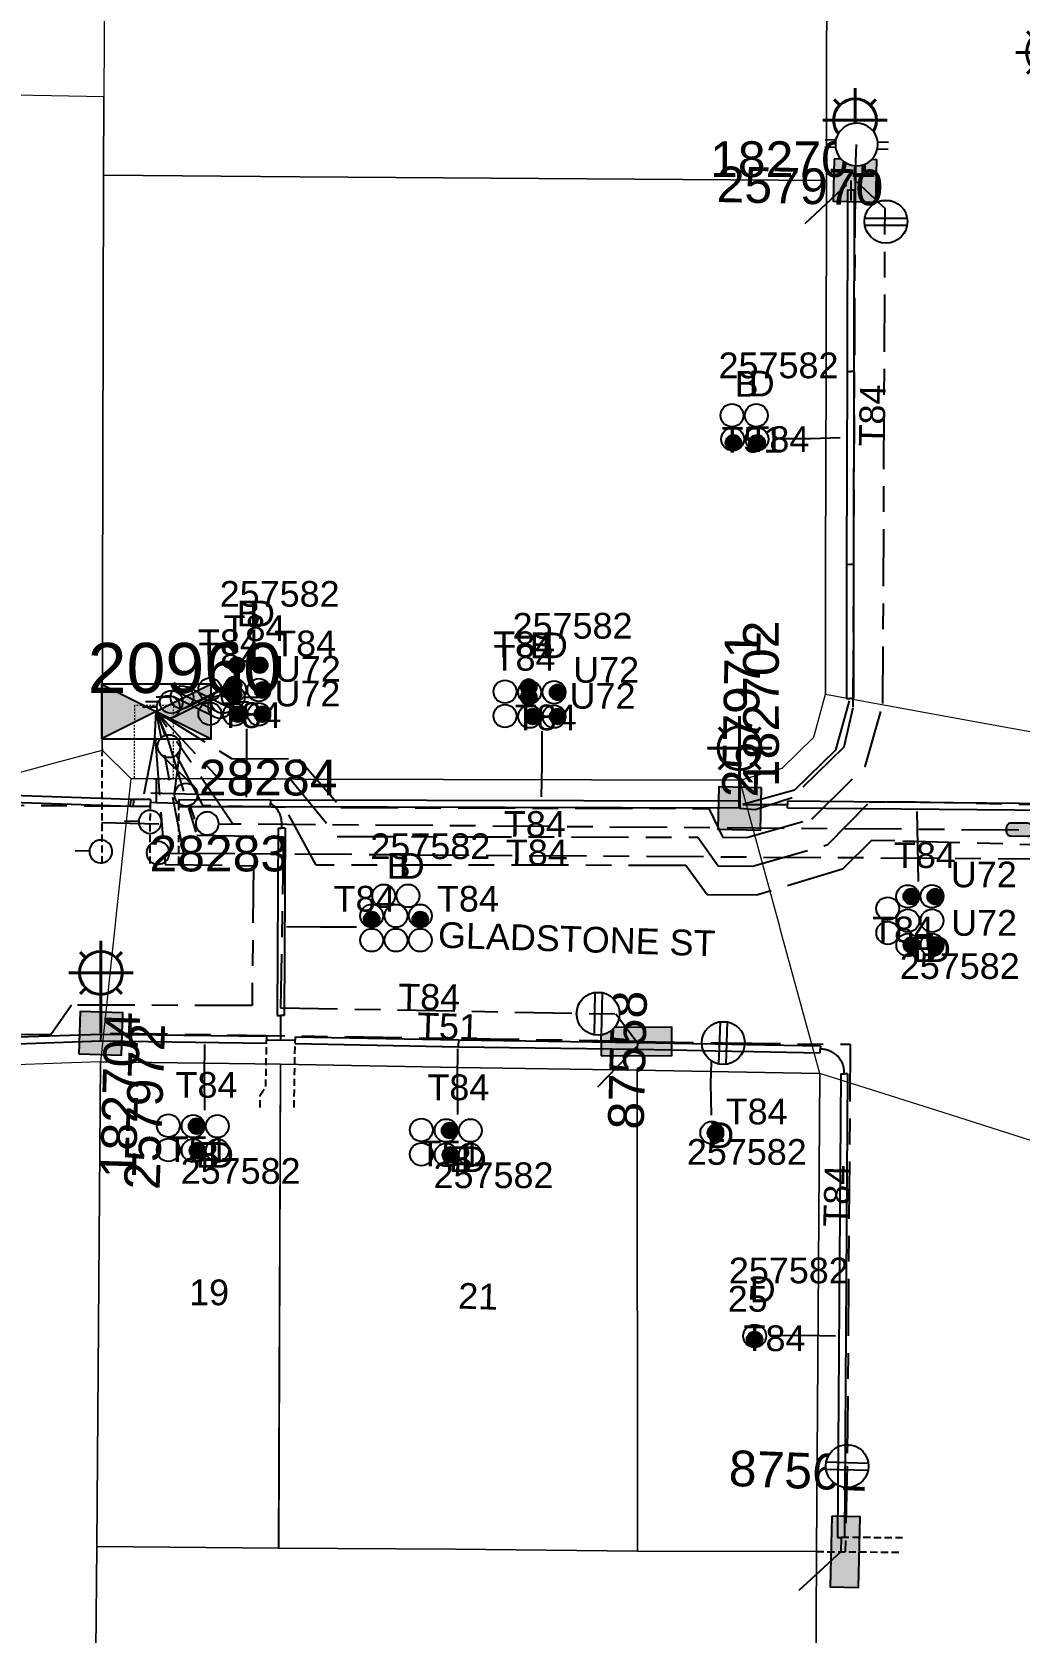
# Model space of a CAD drawing. Header units: metres. Extents: x 315298 to 316343, y 6257802 to 6258556.
# Drawn here: x 315793.8 to 315862.9, y 6258000.2 to 6258112.1 of the extents above; entities that cross this region are included whole.
import ezdxf
from ezdxf.enums import TextEntityAlignment as Align

# ---------------------------------------------------------------- set-up
doc = ezdxf.new("R2010")
doc.units = ezdxf.units.M
for name, pattern in [('Cable Exist UG', [8.2, 4, -1.2, 1.8, -1.2]), ('Dash', [5, 3, -2]), ('DASHED', [0.75, 0.5, -0.25]), ('HIDDEN', [0.375, 0.25, -0.125]), ('HIDDEN2', [0.1875, 0.125, -0.0625])]:
    doc.linetypes.add(name, pattern=pattern)
doc.layers.get('0').update_dxf_attribs({"color": 6})
for name, color, linetype, lineweight in [('Cadastre Buildings_SP_EXT', 9, 'Continuous', 5), ('Cadastre Land Parcels_SP_EXT', 9, 'Continuous', 5), ('Cadastre Other Property_SP_EXT', 9, 'HIDDEN', 5), ('Cadastre Roads_SP_EXT', 9, 'Continuous', 5)]:
    doc.layers.add(name, color=color, linetype=linetype, lineweight=lineweight)
for name, color, linetype in [('Duct_SP_EXT', 7, 'Continuous'), ('Equip_HV_EXT', 7, 'Continuous'), ('Equip_LV_EXT', 7, 'Continuous'), ('Equip_SL_EXT', 7, 'Continuous'), ('Equip_SP_SL_EXT', 7, 'Continuous'), ('Mains_HV_EXT', 7, 'Continuous'), ('Mains_LV_EXT', 7, 'Continuous'), ('Mains_LV_SL_EXT', 7, 'Continuous'), ('Sub_SP_EXT', 7, 'Continuous'), ('SupportsUG_SP_LV_EXT', 7, 'Continuous'), ('SupportsUG_SP_LV_SL_EXT', 7, 'Continuous'), ('Trench_SP_EXT', 7, 'Continuous')]:
    doc.layers.add(name, color=color, linetype=linetype)
doc.layers.add('UNKNOWN_FEATURES', color=1, linetype='DASHED', plot=False)
doc.styles.add('COLUMN_LABEL', font='arial.ttf')
doc.styles.add('iecARIAL', font='arial.ttf', dxfattribs={"height": 2})
doc.styles.add('IESYMBOL1', font='isocp.shx')
doc.styles.add('POLE_LABEL', font='arial.ttf')
doc.styles.add('SLCP_LABEL', font='arial.ttf', dxfattribs={"height": 3.5})
doc.styles.get("Standard").update_dxf_attribs({"font": 'arial.ttf'})
doc.styles.add('SWITCH_LABEL', font='arial.ttf', dxfattribs={"height": 2.5})

# ---------------------------------------------------------------- blocks, each defined once
blk = doc.blocks.new('SUB_PADMOUNT_EXT')
for points in [[(0, 0), (-3.84, 1.92), (-3.84, -1.92)], [(0, 0), (3.84, 1.92), (3.84, -1.92)]]:
    blk.add_hatch(color=256).paths.add_polyline_path(points)
for p, q in [((3.84, 1.92), (-3.84, -1.92)), ((-3.84, 1.92), (3.84, -1.92))]:
    blk.add_line(p, q)
blk.add_lwpolyline([(-3.84, -1.92), (3.84, -1.92), (3.84, 1.92), (-3.84, 1.92)], close=True)
for tag, height, flags, p in [('ASSET_NUM', 3.5, 8, (2, 2)), ('STREET_CODE', 0.2, 9, (1.5, 0)), ('CONSTRUCTED_VOLTAGE', 0.2, 9, (1.5, -0.2)), ('OPERATING_VOLTAGE', 0.2, 9, (1.5, -0.6)), ('ORIENTATION', 0.2, 9, (1.5, -0.8)), ('OWNED_BY', 0.2, 9, (1.5, -1)), ('OPERATED_BY', 0.2, 9, (1.5, -1.2)), ('NO_PHASES', 0.2, 9, (1.5, -0.4)), ('SECONDARY_VOLTAGE', 0.2, 9, (1.5, -1.6)), ('STATE', 0.2, 9, (1.5, -1.8)), ('SUBSTATION_TYPE', 0.2, 9, (1.5, -2.2)), ('MAINTAINED_BY', 0.2, 9, (1.5, -1.4)), ('PARENT', 0.2, 9, (1.5, -2)), ('STREETNAME', 0.2, 9, (1.5, -3)), ('SUBURB', 0.2, 9, (1.5, -3.2)), ('USAGE', 0.2, 9, (1.5, -2.4)), ('LEGEND', 0.2, 9, (1.5, -2.6)), ('LOCATION', 0.2, 9, (1.5, -2.8)), ('NOTES', 0.2, 9, (1.5, -3.4)), ('Z', 0.2, 1, (1.5, -3.6))]:
    blk.add_attdef(tag, text='', height=height, dxfattribs=dict(flags=flags)).set_placement(p, align=Align.MIDDLE_LEFT)
blk = doc.blocks.new('COLUMN_EXT')
blk.add_hatch(color=256).paths.add_polyline_path([(-1.49, 1.48), (-1.49, -1.49), (1.48, -1.49), (1.48, 1.48)])
blk.add_lwpolyline([(-1.49, -1.49), (1.48, -1.49), (1.48, 1.48), (-1.49, 1.48)], close=True)
for tag, height, style, flags, p in [('ASSET_NUM', 2.5, 'COLUMN_LABEL', 8, (2, 2)), ('STRUCTURE_PLANT_NUMBER', 0.2, 'POLE_LABEL', 9, (1.81, 0.03)), ('STREET_CODE', 0.2, 'COLUMN_LABEL', 9, (1.81, -0.2))]:
    blk.add_attdef(tag, text='', height=height, dxfattribs=dict(style=style, flags=flags)).set_placement(p, align=Align.MIDDLE_LEFT)
at = {"flags": 9}
for tag, p in [('COLUMN_TYPE', (1.81, -0.4)), ('OWNED_BY', (1.81, -0.6)), ('STATE', (1.81, -0.8)), ('USAGE', (1.81, -1)), ('LEGEND', (1.81, -1.2)), ('STREETNAME', (1.81, -1.6)), ('SUBURB', (1.81, -1.8)), ('LOCATION', (1.81, -1.4)), ('NOTES', (1.81, -2))]:
    blk.add_attdef(tag, text='', height=0.2, dxfattribs=at).set_placement(p, align=Align.MIDDLE_LEFT)
at = {"flags": 1}
blk.add_attdef('Z', (1.81, -2.35), '', height=0.2, dxfattribs=at)
blk = doc.blocks.new('PILLAR_EXT')
blk.add_hatch(color=256).paths.add_polyline_path([(-2.475, 0.99), (-2.475, -0.99), (2.475, -0.99), (2.475, 0.99)])
blk.add_lwpolyline([(-2.475, -0.99), (2.475, -0.99), (2.475, 0.99), (-2.475, 0.99)], close=True)
at = {"style": 'iecARIAL', "flags": 8}
blk.add_attdef('ASSET_NUM', (1.5, 3.5), '', height=2.5, dxfattribs=at)
for tag, p, flags in [('OWNED_BY', (0, -0.2), 9), ('STATE', (0, -0.4), 9), ('SUPPORT_TYPE', (0, -0.6), 9), ('USAGE', (0, -0.8), 9), ('LEGEND', (0, -1), 9), ('LOCATION', (0, -1.2), 9), ('STREETNAME', (0, -1.8), 9), ('SUBURB', (0, -2), 1), ('NOTES', (0, -1.4), 9), ('PARENT', (0, -1.6), 9)]:
    blk.add_attdef(tag, p, '', height=0.2, dxfattribs=dict(flags=flags))
blk = doc.blocks.new('DUCT_EXT')
blk.add_circle((0, 0.8), 0.8)
at = {"flags": 1}
blk.add_attdef('Z', (0, 0), '', height=0.2, dxfattribs=at)
at = {"flags": 9}
for tag, p in [('DUCT_CODE', (0, 0)), ('XSECT_TYPE', (0, -0.2)), ('STATE', (0, -0.6)), ('FB_REFERENCE', (0, -0.4)), ('NOTES', (0, -0.8))]:
    blk.add_attdef(tag, text='', height=0.2, dxfattribs=at).set_placement(p, align=Align.MIDDLE_LEFT)
blk = doc.blocks.new('SL_LANTERN_EXT')
at = {"lineweight": 40}
for p, q in [((-1.46, 5.68), (-1.06, 5.28)), ((0, 1.97), (0, 6.47)), ((1.46, 5.68), (1.06, 5.28)), ((-2.25, 4.22), (2.25, 4.22)), ((-1.46, 2.76), (-1.06, 3.16)), ((0, 0), (0, 2.72)), ((1.46, 2.76), (1.06, 3.16))]:
    blk.add_line(p, q, dxfattribs=at)
blk.add_circle((0, 4.22), 1.5, dxfattribs=at)
at = {"style": 'iecARIAL', "flags": 8}
blk.add_attdef('ASSET_NUM', (1.5, 1.5), '', height=2.5, dxfattribs=at)
for tag, p, height, flags in [('CONSTRUCTED_VOLTAGE', (0.98, -0.65), 0.2, 9), ('CONTROL_TYPE', (0.98, -0.85), 0.2, 9), ('LANTERN_PURPOSE', (0.98, -1.05), 0.2, 9), ('LANTERN_TYPE', (0.98, -1.25), 0.2, 9), ('LNUMBER', (2.18, -3.25), 2.5, 8), ('OPERATING_VOLTAGE', (0.98, -1.65), 0.2, 9), ('ORIENTATION', (0.98, -1.85), 0.2, 9), ('OWNED_BY', (0.98, -2.05), 0.2, 9), ('STATE', (0.98, -2.25), 0.2, 9), ('NO_PHASES', (0.98, -1.45), 0.2, 9), ('USAGE', (0.98, -2.45), 0.2, 9), ('CEXIST', (0.98, -2.65), 0.2, 9), ('CNEW', (0.98, -2.85), 0.2, 9), ('CNUMBER', (0.98, -3.05), 0.2, 9), ('CREMOVE', (0.98, -3.25), 0.2, 9), ('CREPLACE', (0.98, -3.45), 0.2, 9), ('LKINGHEIGHT', (0.98, -3.65), 0.2, 9), ('LBRACKET', (0.98, -3.85), 0.2, 9), ('LBRACKETVOCAB', (0.98, -4.05), 0.2, 9), ('LCATEGORY', (0.98, -4.25), 0.2, 9), ('LCHARGE1', (0.98, -4.45), 0.2, 9), ('LCHARGE1PERCENT', (0.98, -4.65), 0.2, 9), ('LCHARGE2', (0.98, -4.85), 0.2, 9), ('LCHARGE2PERCENT', (0.98, -5.05), 0.2, 9), ('LCHARGE3', (0.98, -5.25), 0.2, 9), ('LCHARGE3PERCENT', (0.98, -5.45), 0.2, 9), ('LEXIST', (0.98, -5.65), 0.2, 9), ('LLAMP', (0.98, -5.85), 0.2, 9), ('LLAMPVOCAB', (0.98, -6.05), 0.2, 9), ('LMAST', (0.98, -6.25), 0.2, 9), ('LMASTVOCAB', (0.98, -6.45), 0.2, 9), ('LNEW', (0.98, -6.65), 0.2, 9), ('LANTNUMBER', (0.98, -6.85), 0.2, 9), ('LOUTREACH', (0.98, -7.25), 0.2, 9), ('LOUTREACHVOCAB', (0.98, -7.45), 0.2, 9), ('LRATECODE', (0.98, -7.65), 0.2, 9), ('LREMOVE', (0.98, -7.85), 0.2, 9), ('LREPLACE', (0.98, -8.05), 0.2, 9), ('LTYPE', (0.98, -8.25), 0.2, 9), ('LTYPEVOCAB', (0.98, -8.45), 0.2, 9), ('LEGEND', (0.98, -8.65), 0.2, 9), ('LOCATION', (0.98, -8.85), 0.2, 9), ('NOTES', (0.98, -9.05), 0.2, 9), ('STREETNAME', (0.98, -9.25), 0.2, 9), ('SUBURB', (0.98, -9.45), 0.2, 1)]:
    blk.add_attdef(tag, p, '', height=height, dxfattribs=dict(flags=flags))
blk = doc.blocks.new('HV_STJ_EXT')
h = blk.add_hatch(color=256)
edge = h.paths.add_edge_path()
edge.add_ellipse((-0.59, 0.13), major_axis=(0.226, 0.226), ratio=1, start_angle=45, end_angle=135)
edge.add_line((-0.91, 0.13), (-0.91, -0.13))
edge.add_ellipse((-0.59, -0.13), major_axis=(0.226, 0.226), ratio=1, start_angle=135, end_angle=225)
edge.add_line((-0.59, -0.45), (0.59, -0.45))
edge.add_ellipse((0.59, -0.13), major_axis=(-0.226, 0.226), ratio=1, start_angle=135, end_angle=225)
edge.add_line((0.91, -0.13), (0.91, 0.13))
edge.add_ellipse((0.59, 0.13), major_axis=(-0.226, 0.226), ratio=1, start_angle=225, end_angle=315)
edge.add_line((0.59, 0.45), (-0.59, 0.45))
blk.add_lwpolyline([(-0.91, 0.13), (-0.91, -0.13, 0.414214), (-0.59, -0.45), (0.59, -0.45, 0.414214), (0.91, -0.13), (0.91, 0.13, 0.414214), (0.59, 0.45), (-0.59, 0.45, 0.414214)], format="xyb", close=True)
for tag, flags, p in [('ORIENTATION', 9, (1.5, 0)), ('Z', 1, (1.5, -0.8)), ('USAGE', 9, (1.5, -0.2)), ('LEGEND', 9, (1.5, -0.4)), ('NOTES', 9, (1.5, -0.6))]:
    blk.add_attdef(tag, text='', height=0.2, dxfattribs=dict(flags=flags)).set_placement(p, align=Align.MIDDLE_LEFT)
blk = doc.blocks.new('LV_UG_LINKS_OPEN_EXT')
for p, q in [((-0.25, 1.47), (-0.25, 2.22)), ((0.25, 1.47), (0.25, 2.22)), ((-0.25, -1.47), (-0.25, -2.22)), ((0.25, -1.47), (0.25, -2.22))]:
    blk.add_line(p, q)
at = {"flags": 9}
for tag, p in [('ACTUAL_STATUS', (0, 0)), ('CONSTRUCTED_VOLTAGE', (0, -0.2)), ('OPERATING_VOLTAGE', (0, -0.6)), ('ORIENTATION', (0, -0.8)), ('STATE', (0, -1)), ('SWITCH_TYPE', (0, -1.2)), ('NO_PHASES', (0, -0.4)), ('USAGE', (0, -1.4)), ('NOTES', (0, -1.6))]:
    blk.add_attdef(tag, text='', height=0.2, dxfattribs=at).set_placement(p, align=Align.MIDDLE_LEFT)
at = {"flags": 1}
blk.add_attdef('Z', (0, 0), '', height=0.2, dxfattribs=at)
blk.add_wipeout([(-0.25, 1.47), (-0.43, 1.43), (-0.61, 1.36), (-0.77, 1.28), (-0.93, 1.17), (-1.07, 1.05), (-1.19, 0.9), (-1.29, 0.75), (-1.38, 0.58), (-1.44, 0.4), (-1.48, 0.22), (-1.49, 0.03), (-1.49, -0.16), (-1.45, -0.34), (-1.4, -0.52), (-1.32, -0.69), (-1.23, -0.85), (-1.11, -1), (-0.98, -1.13), (-0.83, -1.24), (-0.66, -1.34), (-0.49, -1.41), (-0.31, -1.46), (-0.13, -1.49), (0.06, -1.49), (0.25, -1.47), (0.43, -1.43), (0.61, -1.36), (0.77, -1.28), (0.93, -1.17), (1.07, -1.05), (1.19, -0.9), (1.29, -0.75), (1.38, -0.58), (1.44, -0.4), (1.48, -0.22), (1.49, -0.03), (1.49, 0.16), (1.45, 0.34), (1.4, 0.52), (1.32, 0.69), (1.23, 0.85), (1.11, 1), (0.98, 1.13), (0.83, 1.24), (0.66, 1.34), (0.49, 1.41), (0.31, 1.46), (0.13, 1.49), (-0.06, 1.49)])
blk.add_lwpolyline([(0, -1.49, 1), (0, 1.49, 1)], format="xyb", close=True)
blk = doc.blocks.new('LV_UG_LINKS_CLOSED_EXT')
blk.add_wipeout([(-1.06, 1.06), (-1.18, 0.92), (-1.29, 0.76), (-1.37, 0.59), (-1.43, 0.42), (-1.48, 0.23), (-1.49, 0.05), (-1.49, -0.14), (-1.46, -0.33), (-1.41, -0.51), (-1.33, -0.68), (-1.24, -0.84), (-1.12, -0.99), (-0.99, -1.12), (-0.84, -1.24), (-0.68, -1.33), (-0.51, -1.41), (-0.33, -1.46), (-0.14, -1.49), (0.05, -1.49), (0.23, -1.48), (0.42, -1.43), (0.59, -1.37), (0.76, -1.29), (0.92, -1.18), (1.06, -1.06), (1.18, -0.92), (1.29, -0.76), (1.37, -0.59), (1.43, -0.42), (1.48, -0.23), (1.49, -0.05), (1.49, 0.14), (1.46, 0.33), (1.41, 0.51), (1.33, 0.68), (1.24, 0.84), (1.12, 0.99), (0.99, 1.12), (0.84, 1.24), (0.68, 1.33), (0.51, 1.41), (0.33, 1.46), (0.14, 1.49), (-0.05, 1.49), (-0.23, 1.48), (-0.42, 1.43), (-0.59, 1.37), (-0.76, 1.29), (-0.92, 1.18)])
for p, q in [((-0.25, -1.48), (-0.25, 1.48)), ((0.25, -1.48), (0.25, 1.48))]:
    blk.add_line(p, q)
blk.add_circle((0, 0), 1.5)
at = {"flags": 9}
for tag, p in [('ACTUAL_STATUS', (0, 0)), ('CONSTRUCTED_VOLTAGE', (0, -0.2)), ('OPERATING_VOLTAGE', (0, -0.6)), ('ORIENTATION', (0, -0.8)), ('STATE', (0, -1)), ('SWITCH_TYPE', (0, -1.2)), ('NO_PHASES', (0, -0.4)), ('USAGE', (0, -1.4)), ('NOTES', (0, -1.6))]:
    blk.add_attdef(tag, text='', height=0.2, dxfattribs=at).set_placement(p, align=Align.MIDDLE_LEFT)
at = {"flags": 1}
blk.add_attdef('Z', (0, 0), '', height=0.2, dxfattribs=at)
blk = doc.blocks.new('LV_UG_DFUSE_CLOSED_EXT')
for points in [[(1, 0), (0, 0)], [(5.04, 0.73), (2.16, -0.72)], [(5.05, -0.71), (2.16, 0.72)], [(6.2, 0.01), (7.2, 0.01)]]:
    blk.add_lwpolyline(points)
for centre in [(1.8, 0), (5.4, 0.01)]:
    blk.add_circle(centre, 0.8)
at = {"flags": 9}
for tag, p in [('ACTUAL_STATUS', (0, 0)), ('CONSTRUCTED_VOLTAGE', (0, -0.2)), ('OPERATING_VOLTAGE', (0, -0.6)), ('ORIENTATION', (0, -0.8)), ('STATE', (0, -1)), ('SWITCH_TYPE', (0, -1.2)), ('NO_PHASES', (0, -0.4)), ('USAGE', (0, -1.4)), ('NOTES', (0, -1.6))]:
    blk.add_attdef(tag, text='', height=0.2, dxfattribs=at).set_placement(p, align=Align.MIDDLE_LEFT)
at = {"flags": 1}
blk.add_attdef('Z', (0, 0), '', height=0.2, dxfattribs=at)
blk = doc.blocks.new('SWG_HOLEC_SU_EXT')
blk.add_line((1.8, -2), (5.8, -2))
for points in [[(1, 0), (0, 0)], [(6.6, 0), (7.6, 0)]]:
    blk.add_lwpolyline(points)
for points in [[(1.8, -0.8, 1), (1.8, 0.8, 1)], [(5.8, -0.8, 1), (5.8, 0.8, 1)]]:
    blk.add_lwpolyline(points, format="xyb", close=True)
at = {"style": 'SWITCH_LABEL', "flags": 8}
blk.add_attdef('ASSET_NUM', text='', height=2.5, rotation=179.9544, dxfattribs=at).set_placement((-2.4, 0), align=Align.MIDDLE_LEFT)
at = {"flags": 1}
blk.add_attdef('Z', (0, 0), '', height=0.2, dxfattribs=at)
at = {"flags": 9}
for tag, p in [('ACTUAL_STATUS', (0, -0.4)), ('CONSTRUCTED_VOLTAGE', (0, -0.6)), ('OPERATING_VOLTAGE', (0, -1)), ('ORIENTATION', (0, -1.2)), ('NO_PHASES', (0, -0.8)), ('OWNED_BY', (0, -1.4)), ('STATE', (0, -1.8)), ('SWITCH_TYPE', (0, -2)), ('PARENT', (0, -1.6)), ('USAGE', (0, -2.2)), ('STREETNAME', (0, -2.6)), ('SUBURB', (0, -2.8)), ('LOCATION', (0, -2.4)), ('NOTES', (0, -3))]:
    blk.add_attdef(tag, text='', height=0.2, dxfattribs=at).set_placement(p, align=Align.MIDDLE_LEFT)
at = {"style": 'SWITCH_LABEL', "flags": 9}
blk.add_attdef('STREET_CODE', text='', height=0.2, dxfattribs=at).set_placement((0, -0.2), align=Align.MIDDLE_LEFT)
blk = doc.blocks.new('CABLE_LARGE_EXT')
h = blk.add_hatch(color=256)
edge = h.paths.add_edge_path()
edge.add_arc((0, 0.55), 0.55, 0, 360)
blk.add_circle((0, 0.55), 0.55)
at = {"flags": 1}
blk.add_attdef('Z', (0, 0), '', height=0.2, dxfattribs=at)
at = {"flags": 9}
for tag, p in [('COND_CODE', (0, 0)), ('STATE', (0, -0.4)), ('XSECT_SIZE', (0, -0.6)), ('FB_REFERENCE', (0, -0.2)), ('NOTES', (0, -0.8))]:
    blk.add_attdef(tag, text='', height=0.2, dxfattribs=at).set_placement(p, align=Align.MIDDLE_LEFT)
blk = doc.blocks.new('SLCP_ZELL_EXT')
blk.add_wipeout([(-0.24, 7.5), (-0.71, 7.47), (-1.17, 7.41), (-1.64, 7.32), (-2.09, 7.21), (-2.54, 7.06), (-2.98, 6.89), (-3.41, 6.69), (-3.82, 6.46), (-4.22, 6.21), (-4.6, 5.93), (-4.96, 5.63), (-5.31, 5.31), (-5.63, 4.96), (-5.93, 4.6), (-6.21, 4.22), (-6.46, 3.82), (-6.69, 3.41), (-6.89, 2.98), (-7.06, 2.54), (-7.21, 2.09), (-7.32, 1.64), (-7.41, 1.17), (-7.47, 0.71), (-7.5, 0.24), (-7.5, -0.24), (-7.47, -0.71), (-7.41, -1.17), (-7.32, -1.64), (-7.21, -2.09), (-7.06, -2.54), (-6.89, -2.98), (-6.69, -3.41), (-6.46, -3.82), (-6.21, -4.22), (-5.93, -4.6), (-5.63, -4.96), (-5.31, -5.31), (-4.96, -5.63), (-4.6, -5.93), (-4.22, -6.21), (-3.82, -6.46), (-3.41, -6.69), (-2.98, -6.89), (-2.54, -7.06), (-2.09, -7.21), (-1.64, -7.32), (-1.17, -7.41), (-0.71, -7.47), (-0.24, -7.5), (0.24, -7.5), (0.71, -7.47), (1.17, -7.41), (1.64, -7.32), (2.09, -7.21), (2.54, -7.06), (2.98, -6.89), (3.41, -6.69), (3.82, -6.46), (4.22, -6.21), (4.6, -5.93), (4.96, -5.63), (5.31, -5.31), (5.63, -4.96), (5.93, -4.6), (6.21, -4.22), (6.46, -3.82), (6.69, -3.41), (6.89, -2.98), (7.06, -2.54), (7.21, -2.09), (7.32, -1.64), (7.41, -1.17), (7.47, -0.71), (7.5, -0.24), (7.5, 0.24), (7.47, 0.71), (7.41, 1.17), (7.32, 1.64), (7.21, 2.09), (7.06, 2.54), (6.89, 2.98), (6.69, 3.41), (6.46, 3.82), (6.21, 4.22), (5.93, 4.6), (5.63, 4.96), (5.31, 5.31), (4.96, 5.63), (4.6, 5.93), (4.22, 6.21), (3.82, 6.46), (3.41, 6.69), (2.98, 6.89), (2.54, 7.06), (2.09, 7.21), (1.64, 7.32), (1.17, 7.41), (0.71, 7.47), (0.24, 7.5)])
at = {"linetype": 'Dash', "lineweight": 40, "ltscale": 0.7}
for p, q in [((0, 4.11), (0, -4.11)), ((-4.11, 0), (4.11, 0))]:
    blk.add_line(p, q, dxfattribs=at)
blk.add_circle((0, 0), 4.11, dxfattribs=at)
at = {"lineweight": 40, "style": 'IESYMBOL1'}
for s, p in [('P', (-1.6, 0)), ('Z', (1.7, 0)), ('60', (-1.61, -3.31))]:
    blk.add_text(s, height=2, dxfattribs=at).set_placement(p, align=Align.BOTTOM_CENTER)
at = {"style": 'SLCP_LABEL'}
for tag, height, flags, p in [('ASSET_NUM', 2.5, 8, (2, 2)), ('STREET_CODE', 0.2, 9, (0, -0.2))]:
    blk.add_attdef(tag, text='', height=height, dxfattribs=dict(at, flags=flags)).set_placement(p, align=Align.MIDDLE_LEFT)
at = {"flags": 1}
blk.add_attdef('Z', (0, 0), '', height=0.2, dxfattribs=at)
at = {"flags": 9}
for tag, p in [('CONSTRUCTED_VOLTAGE', (0, -0.4)), ('CONTROL_TYPE', (0, -0.6)), ('OPERATING_VOLTAGE', (0, -1)), ('ORIENTATION', (0, -1.2)), ('NO_PHASES', (0, -0.8)), ('OWNED_BY', (0, -1.4)), ('STATE', (0, -2)), ('USAGE', (0, -1.6)), ('LOCATION', (0, -1.8)), ('NOTES', (0, -2.2))]:
    blk.add_attdef(tag, text='', height=0.2, dxfattribs=at).set_placement(p, align=Align.MIDDLE_LEFT)

msp = doc.modelspace()

# ---------------------------------------------------------------- linework, layer by layer
at = {"layer": 'Cadastre Buildings_SP_EXT', "linetype": 'Continuous'}
for points in [[(315849.43, 6258122.74), (315798.92, 6258122.96), (315798.89, 6258115.69), (315798.85, 6258107.61), (315798.83, 6258102.14), (315812.57, 6258102.01), (315849.42, 6258101.75), (315849.43, 6258122.74)], [(315849.42, 6258101.75), (315812.57, 6258102.01), (315798.83, 6258102.14), (315798.74, 6258061.93), (315800.74, 6258059.93), (315812.23, 6258059.9), (315843.34, 6258059.83), (315846.3, 6258060.65), (315848.52, 6258062.83), (315849.35, 6258065.83), (315849.35, 6258074.92), (315849.39, 6258088.41), (315849.42, 6258101.75)], [(315811.08, 6258006.1), (315798.37, 6258006.22), (315798.28, 6257996.5), (315798.17, 6257986.5), (315848.59, 6257986.07), (315848.67, 6257996.08), (315848.72, 6258005.87), (315836.19, 6258005.89), (315823.44, 6258006.03), (315811.08, 6258006.1)]]:
    msp.add_lwpolyline(points, close=True, dxfattribs=at)
at = {"layer": 'Cadastre Land Parcels_SP_EXT', "linetype": 'Continuous'}
for points in [[(315811.21, 6258039.95), (315798.62, 6258040.12), (315798.37, 6258006.22), (315811.08, 6258006.1), (315811.21, 6258039.95)], [(315836.16, 6258039.54), (315823.64, 6258039.72), (315811.21, 6258039.95), (315811.09, 6258006.1), (315823.45, 6258006.03), (315836.19, 6258005.89), (315836.16, 6258039.54)], [(315848.95, 6258039.3), (315836.16, 6258039.54), (315836.19, 6258005.89), (315848.72, 6258005.87), (315848.95, 6258039.3)]]:
    msp.add_lwpolyline(points, close=True, dxfattribs=at)
at = {"layer": 'Cadastre Other Property_SP_EXT', "linetype": 'HIDDEN2'}
msp.add_lwpolyline([(315800.99, 6258065.05), (315800.98, 6258059.93), (315803.73, 6258059.92), (315803.74, 6258065.05), (315800.99, 6258065.05)], close=True, dxfattribs=at)
at = {"layer": 'Cadastre Roads_SP_EXT', "linetype": 'Continuous'}
for points in [[(315869.23, 6258164.91), (315859.83, 6258164.86), (315857.92, 6258164.85), (315846.61, 6258164.79), (315848.96, 6258162.43), (315849.43, 6258158.84), (315849.42, 6258144.21), (315849.43, 6258122.74), (315849.42, 6258101.75), (315849.39, 6258088.41), (315849.35, 6258074.92), (315849.35, 6258065.83), (315859.01, 6258064.07), (315868.68, 6258062.31), (315868.76, 6258076.96), (315868.85, 6258094.8), (315868.97, 6258112.24), (315869.08, 6258125.68), (315869.12, 6258138.58), (315869.16, 6258151.9), (315869.23, 6258164.91)], [(315798.85, 6258107.61), (315795.2, 6258107.68), (315792.61, 6258107.73), (315792.43, 6258070.51), (315792.4, 6258066.61), (315792.43, 6258060.21), (315795.08, 6258060.93), (315798.74, 6258061.93), (315798.83, 6258102.14), (315798.85, 6258107.61)], [(315843.34, 6258059.83), (315812.23, 6258059.9), (315800.74, 6258059.93), (315799.68, 6258050.03), (315799.67, 6258049.99), (315798.62, 6258040.12), (315811.21, 6258039.95), (315823.64, 6258039.72), (315836.16, 6258039.54), (315848.95, 6258039.3), (315846.18, 6258049.43), (315846.15, 6258049.57), (315843.34, 6258059.83)], [(315798.37, 6258006.22), (315798.62, 6258040.12), (315795.92, 6258040.03), (315792.12, 6258039.9), (315791.7, 6257979.47), (315794.36, 6257979.3), (315798.1, 6257979.06), (315798.17, 6257986.5), (315798.28, 6257996.5), (315798.37, 6258006.22)], [(315868.36, 6258033.14), (315858.66, 6258036.22), (315857.12, 6258036.71), (315848.95, 6258039.3), (315848.72, 6258005.87), (315848.67, 6257996.08), (315848.59, 6257986.07), (315848.48, 6257975.97), (315848.43, 6257962.16), (315848.32, 6257938.94), (315848.15, 6257905.65), (315857.79, 6257906.11), (315859.42, 6257906.18), (315867.45, 6257906.56), (315867.59, 6257934.1), (315867.84, 6257969.06), (315868.16, 6258003.91), (315868.36, 6258033.14)]]:
    msp.add_lwpolyline(points, close=True, dxfattribs=at)
at = {"layer": 'Duct_SP_EXT'}
for p, q in [((315850.87, 6258101.1), (315850.85, 6258088.41)), ((315850.87, 6258101.1), (315851.11, 6258101.09)), ((315851.35, 6258101.09), (315851.11, 6258101.09)), ((315851.35, 6258101.09), (315851.33, 6258088.41)), ((315850.85, 6258088.41), (315850.81, 6258074.92)), ((315850.85, 6258088.41), (315851.09, 6258088.41)), ((315851.33, 6258088.41), (315851.09, 6258088.41)), ((315851.33, 6258088.41), (315851.29, 6258074.91)), ((315850.81, 6258074.92), (315850.81, 6258065.54)), ((315850.81, 6258074.92), (315851.05, 6258074.91)), ((315851.29, 6258074.91), (315851.05, 6258074.91)), ((315851.29, 6258074.91), (315851.29, 6258065.54)), ((315850.81, 6258065.54), (315851.05, 6258065.54)), ((315851.29, 6258065.54), (315851.05, 6258065.54)), ((315800.73, 6258057.99), (315792.42, 6258058.27)), ((315800.74, 6258058.47), (315792.43, 6258058.75)), ((315800.74, 6258058.47), (315800.73, 6258058.23)), ((315800.73, 6258057.99), (315800.73, 6258058.23)), ((315800.93, 6258058.47), (315800.74, 6258058.47)), ((315802.11, 6258058.47), (315800.93, 6258058.47)), ((315800.93, 6258058.47), (315800.93, 6258058.23)), ((315800.93, 6258057.99), (315800.93, 6258058.23)), ((315802.11, 6258058.47), (315802.11, 6258058.23)), ((315802.11, 6258057.99), (315802.11, 6258058.23)), ((315804.11, 6258058.46), (315804.11, 6258058.22)), ((315804.11, 6258058.46), (315810.51, 6258058.45)), ((315804.11, 6258057.98), (315804.11, 6258058.22)), ((315810.51, 6258058.45), (315810.51, 6258058.21)), ((315810.51, 6258058.45), (315810.51, 6258058.21)), ((315810.51, 6258058.45), (315843.34, 6258058.37)), ((315810.51, 6258057.97), (315810.51, 6258058.21)), ((315810.51, 6258057.97), (315810.51, 6258058.21)), ((315843.34, 6258058.37), (315843.34, 6258058.13)), ((315843.34, 6258057.89), (315843.34, 6258058.13)), ((315846.68, 6258058.37), (315846.68, 6258058.13)), ((315846.68, 6258058.37), (315865.25, 6258058.2)), ((315846.68, 6258057.89), (315846.68, 6258058.13)), ((315800.93, 6258057.99), (315800.73, 6258057.99)), ((315802.11, 6258057.99), (315800.93, 6258057.99)), ((315804.11, 6258057.98), (315810.51, 6258057.97)), ((315810.51, 6258057.97), (315843.34, 6258057.89)), ((315846.68, 6258057.89), (315865.24, 6258057.72)), ((315811.05, 6258056.47), (315810.98, 6258043.37)), ((315811.05, 6258056.47), (315811.29, 6258056.47)), ((315811.53, 6258056.47), (315811.29, 6258056.47)), ((315811.53, 6258056.47), (315811.46, 6258043.37)), ((315810.98, 6258043.37), (315811.22, 6258043.37)), ((315811.46, 6258043.37), (315811.22, 6258043.37)), ((315792.13, 6258041.84), (315798.64, 6258042.06)), ((315792.13, 6258041.36), (315798.65, 6258041.58)), ((315798.64, 6258042.06), (315798.64, 6258041.82)), ((315798.65, 6258042.06), (315798.64, 6258041.82)), ((315798.65, 6258041.58), (315798.64, 6258041.82)), ((315798.64, 6258041.58), (315798.64, 6258041.82)), ((315798.64, 6258041.58), (315810.23, 6258041.43)), ((315798.65, 6258042.06), (315810.24, 6258041.91)), ((315810.23, 6258041.43), (315810.24, 6258041.67)), ((315810.24, 6258041.91), (315810.24, 6258041.67)), ((315812.23, 6258041.4), (315812.24, 6258041.64)), ((315812.23, 6258041.4), (315823.67, 6258041.18)), ((315812.24, 6258041.88), (315812.24, 6258041.64)), ((315812.24, 6258041.88), (315823.68, 6258041.66)), ((315823.68, 6258041.66), (315823.67, 6258041.42)), ((315823.67, 6258041.18), (315823.67, 6258041.42)), ((315836.19, 6258041.48), (315836.18, 6258041.24)), ((315836.19, 6258041.48), (315836.18, 6258041.24)), ((315836.18, 6258041), (315836.18, 6258041.24)), ((315836.18, 6258041), (315836.18, 6258041.24)), ((315848.99, 6258041.24), (315848.98, 6258041)), ((315823.67, 6258041.18), (315836.18, 6258041)), ((315848.98, 6258040.76), (315848.98, 6258041)), ((315850.41, 6258039.29), (315850.65, 6258039.29)), ((315850.89, 6258039.29), (315850.65, 6258039.29)), ((315850.19, 6258006.86), (315850.43, 6258006.86)), ((315850.67, 6258006.85), (315850.43, 6258006.86))]:
    msp.add_line(p, q, dxfattribs=at)
for points in [[(315845.92, 6258083.71), (315848.3, 6258083.71), (315850.37, 6258083.79)], [(315808.84, 6258063.4), (315808.84, 6258061.65), (315808.8, 6258058.63)], [(315829.49, 6258063.24), (315829.49, 6258060.87), (315829.46, 6258058.65)], [(315855.85, 6258052.74), (315855.8, 6258055.27), (315855.75, 6258057.64)], [(315816.54, 6258049.54), (315814.01, 6258049.55), (315811.64, 6258049.56)], [(315805.91, 6258036.74), (315805.9, 6258039.11), (315805.93, 6258041.33)], [(315823.61, 6258036.45), (315823.6, 6258038.82), (315823.62, 6258041.04)], [(315841.36, 6258036.39), (315841.33, 6258038.63), (315841.38, 6258040.82)], [(315845.61, 6258020.98), (315847.85, 6258021), (315850.04, 6258020.95)]]:
    msp.add_lwpolyline(points, dxfattribs=at)
at = {"layer": 'Mains_HV_EXT', "linetype": 'Cable Exist UG'}
for points in [[(315804.44, 6258054.69), (315802.52, 6258064.62)], [(315807.89, 6258056.75), (315802.52, 6258064.62)], [(315862.86, 6258056.32), (315807.89, 6258056.75)]]:
    msp.add_lwpolyline(points, dxfattribs=at)
at = {"layer": 'Mains_LV_EXT', "linetype": 'Cable Exist UG'}
for points in [[(315802.52, 6258064.62), (315806.89, 6258059.92), (315811.9, 6258059.91), (315815.17, 6258055.88), (315840.41, 6258055.83), (315841.84, 6258053.83), (315844.23, 6258053.81), (315849.5, 6258055.31), (315852.41, 6258058.29), (315854.68, 6258058.34), (315864.64, 6258058.09), (315866.65, 6258058.14), (315866.73, 6258072.39), (315864.54, 6258073.9)], [(315802.43, 6258062.79), (315802.52, 6258064.62)], [(315803.26, 6258062.87), (315802.52, 6258064.62)], [(315802.43, 6258062.77), (315801.47, 6258057.98), (315759.28, 6258058.27)], [(315802.44, 6258062.77), (315803.14, 6258053.93), (315809.32, 6258053.84), (315809.22, 6258044.06), (315796.59, 6258044.09), (315795.15, 6258042.01), (315766.05, 6258042.19)]]:
    msp.add_lwpolyline(points, dxfattribs=at)
at = {"layer": 'Mains_LV_SL_EXT', "linetype": 'Cable Exist UG'}
msp.add_lwpolyline([(315851.41, 6258101.75), (315851.26, 6258064.87), (315850.62, 6258062.13), (315847, 6258058.59), (315844.42, 6258057.75), (315843.33, 6258057.83)], dxfattribs=at)
at = {"layer": 'Trench_SP_EXT', "linetype": 'Cable Exist UG'}
for points in [[(315847.91, 6258098.76), (315851.12, 6258101.75), (315851.12, 6258100.36)], [(315850.99, 6258065.37), (315850.03, 6258061.93), (315847.18, 6258059.13), (315843.57, 6258058.13), (315846.68, 6258058.13)], [(315802.51, 6258059.92), (315802.51, 6258058.26), (315802.11, 6258058.23)], [(315802.51, 6258058.26), (315804.11, 6258058.22)], [(315811.22, 6258043.37), (315811.21, 6258041.65)], [(315810.24, 6258041.67), (315812.24, 6258041.64)], [(315836.18, 6258041.24), (315833.13, 6258038.08)], [(315850.43, 6258006.86), (315850.42, 6258005.86), (315847.2, 6258002.88)]]:
    msp.add_lwpolyline(points, dxfattribs=at)
for points in [[(315810.51, 6258058.21, -0.296434), (315811.29, 6258056.47)], [(315848.98, 6258041, -0.442571), (315850.65, 6258039.29)]]:
    msp.add_lwpolyline(points, format="xyb", dxfattribs=at)
at = {"layer": 'UNKNOWN_FEATURES'}
for points in [[(315798.73, 6258054.01), (315798.75, 6258062.01)], [(315802.1, 6258053.99), (315802.11, 6258058.23)], [(315804.1, 6258053.98), (315804.11, 6258058.22)], [(315809.78, 6258036.94), (315809.8, 6258037.78), (315810.19, 6258038.39), (315810.24, 6258041.67)], [(315812.17, 6258036.94), (315812.24, 6258041.64)], [(315854.73, 6258006.83), (315850.43, 6258006.86)], [(315848.72, 6258005.87), (315854.72, 6258005.83)]]:
    msp.add_lwpolyline(points, dxfattribs=at)

# ---------------------------------------------------------------- block references
at = {"layer": 'Duct_SP_EXT'}
for name, p in [('DUCT_EXT', (315842.8, 6258084.53)), ('DUCT_EXT', (315844.5, 6258084.53)), ('DUCT_EXT', (315842.85, 6258082.87)), ('CABLE_LARGE_EXT', (315842.9, 6258082.86)), ('DUCT_EXT', (315844.55, 6258082.87)), ('CABLE_LARGE_EXT', (315844.55, 6258082.87)), ('DUCT_EXT', (315818.44, 6258050.93)), ('DUCT_EXT', (315820.14, 6258050.93)), ('DUCT_EXT', (315817.59, 6258049.53)), ('CABLE_LARGE_EXT', (315817.59, 6258049.53)), ('DUCT_EXT', (315819.29, 6258049.53)), ('DUCT_EXT', (315820.99, 6258049.53)), ('CABLE_LARGE_EXT', (315820.99, 6258049.53)), ('DUCT_EXT', (315817.59, 6258047.83)), ('DUCT_EXT', (315819.29, 6258047.83)), ('DUCT_EXT', (315820.99, 6258047.83))]:
    msp.add_blockref(name, p, dxfattribs=at)
for name, p, rotation in [('CABLE_LARGE_EXT', (315808.69, 6258067.86), 89.99990778577597), ('CABLE_LARGE_EXT', (315810.31, 6258067.86), 89.99990778577597), ('DUCT_EXT', (315807.07, 6258066.17), 89.99990778577597), ('CABLE_LARGE_EXT', (315808.48, 6258066.5), 89.99990778577597), ('DUCT_EXT', (315808.8, 6258066.13), 89.99990778577597), ('CABLE_LARGE_EXT', (315808.48, 6258065.78), 89.99990778577597), ('DUCT_EXT', (315810.5, 6258066.13), 89.99990778577597), ('CABLE_LARGE_EXT', (315810.5, 6258066.13), 90.59065720639529), ('DUCT_EXT', (315827.72, 6258066.01), 89.99990778577597), ('DUCT_EXT', (315829.45, 6258065.97), 89.99990778577597), ('CABLE_LARGE_EXT', (315829.13, 6258066.34), 89.99990778577597), ('CABLE_LARGE_EXT', (315829.13, 6258065.62), 89.99990778577597), ('DUCT_EXT', (315831.15, 6258065.97), 89.99990778577597), ('CABLE_LARGE_EXT', (315831.15, 6258065.97), 90.59065720639529), ('DUCT_EXT', (315807.07, 6258064.47), 89.99990778577597), ('DUCT_EXT', (315808.8, 6258064.43), 89.99990778577597), ('CABLE_LARGE_EXT', (315808.78, 6258064.43), 89.99990778577597), ('DUCT_EXT', (315810.5, 6258064.43), 89.99990778577597), ('CABLE_LARGE_EXT', (315810.5, 6258064.43), 89.99990778577597), ('DUCT_EXT', (315827.72, 6258064.31), 89.99990778577597), ('DUCT_EXT', (315829.45, 6258064.27), 89.99990778577597), ('CABLE_LARGE_EXT', (315829.43, 6258064.27), 89.99990778577597), ('DUCT_EXT', (315831.15, 6258064.27), 89.99990778577597), ('CABLE_LARGE_EXT', (315831.15, 6258064.27), 89.99990778577597), ('DUCT_EXT', (315855.89, 6258051.69), 90.09781315884261), ('DUCT_EXT', (315857.59, 6258051.7), 90.09781315884261), ('DUCT_EXT', (315854.49, 6258050.84), 90.09781315884261), ('CABLE_LARGE_EXT', (315855.89, 6258051.69), 90.09781315884261), ('CABLE_LARGE_EXT', (315857.57, 6258051.68), 90.59065720639529), ('DUCT_EXT', (315855.9, 6258049.99), 90.09781315884261), ('DUCT_EXT', (315857.6, 6258050), 90.09781315884261), ('DUCT_EXT', (315854.5, 6258049.14), 90.09781315884261), ('DUCT_EXT', (315855.9, 6258048.29), 90.09781315884261), ('DUCT_EXT', (315857.6, 6258048.3), 90.09781315884261), ('CABLE_LARGE_EXT', (315855.9, 6258048.29), 90.09781315884261), ('CABLE_LARGE_EXT', (315857.59, 6258048.28), 90.59065720639529), ('DUCT_EXT', (315804.17, 6258035.66), 89.99990778577597), ('DUCT_EXT', (315805.9, 6258035.62), 89.99990778577597), ('CABLE_LARGE_EXT', (315805.9, 6258035.62), 89.99990778577597), ('DUCT_EXT', (315807.6, 6258035.62), 89.99990778577597), ('DUCT_EXT', (315821.87, 6258035.36), 89.99990778577597), ('DUCT_EXT', (315823.6, 6258035.32), 89.99990778577597), ('CABLE_LARGE_EXT', (315823.6, 6258035.32), 89.99990778577597), ('DUCT_EXT', (315825.3, 6258035.32), 89.99990778577597), ('DUCT_EXT', (315842.19, 6258035.16), 89.99990778577597), ('CABLE_LARGE_EXT', (315842.19, 6258035.16), 89.99990778577597), ('DUCT_EXT', (315804.17, 6258033.96), 89.99990778577597), ('DUCT_EXT', (315805.9, 6258033.92), 89.99990778577597), ('DUCT_EXT', (315807.6, 6258033.92), 89.99990778577597), ('CABLE_LARGE_EXT', (315805.95, 6258033.92), 89.99990778577597), ('DUCT_EXT', (315821.87, 6258033.66), 89.99990778577597), ('DUCT_EXT', (315823.6, 6258033.62), 89.99990778577597), ('CABLE_LARGE_EXT', (315823.65, 6258033.62), 89.99990778577597), ('DUCT_EXT', (315825.3, 6258033.62), 89.99990778577597), ('DUCT_EXT', (315844.38, 6258020.15), 359.9999076857245), ('CABLE_LARGE_EXT', (315844.38, 6258020.15), 359.9999076857245)]:
    msp.add_blockref(name, p, dxfattribs=dict(at, rotation=rotation))
at = {"layer": 'Equip_HV_EXT'}
ref = msp.add_blockref('SWG_HOLEC_SU_EXT', (315807.89, 6258056.75), dxfattribs=dict(at, rotation=178.4991754130486))
ref.add_attrib('ASSET_NUM', '28284', dxfattribs={"layer": '0', "height": 2.5, "style": 'SWITCH_LABEL'}).set_placement((315805.49, 6258058), align=Align.BOTTOM_LEFT)
ref = msp.add_blockref('SWG_HOLEC_SU_EXT', (315804.44, 6258054.69), dxfattribs=dict(at, rotation=178.5695037087588))
ref.add_attrib('ASSET_NUM', '28283', dxfattribs={"layer": '0', "height": 2.5, "style": 'SWITCH_LABEL'}).set_placement((315802.04, 6258055.94), align=Align.TOP_LEFT)
at = {"layer": 'Equip_HV_EXT', "rotation": 359.2151755162365}
msp.add_blockref('HV_STJ_EXT', (315862.9, 6258056.36), dxfattribs=at)
at = {"layer": 'Equip_LV_EXT'}
for p in [(315801.77, 6258065.29), (315802.52, 6258065.62), (315801.56, 6258064.93)]:
    msp.add_blockref('LV_UG_DFUSE_CLOSED_EXT', p, dxfattribs=at)
at = {"layer": 'Equip_LV_EXT', "rotation": 289.1456792724203}
msp.add_blockref('LV_UG_DFUSE_CLOSED_EXT', (315802.82, 6258063.9), dxfattribs=at)
at = {"layer": 'Equip_SP_SL_EXT'}
ref = msp.add_blockref('SL_LANTERN_EXT', (315864.91, 6258106.49), dxfattribs=at)
ref.add_attrib('ASSET_NUM', '911', dxfattribs={"layer": '0', "height": 2.5, "style": 'iecARIAL'}).set_placement((315866.41, 6258107.99), align=Align.MIDDLE_LEFT)
ref = msp.add_blockref('SL_LANTERN_EXT', (315851.41, 6258101.75), dxfattribs=at)
ref.add_attrib('ASSET_NUM', '182701', dxfattribs={"layer": '0', "height": 2.5, "style": 'iecARIAL'}).set_placement((315852.92, 6258103.25), align=Align.MIDDLE_RIGHT)
ref = msp.add_blockref('SL_LANTERN_EXT', (315843.33, 6258057.83), dxfattribs=at)
ref.add_attrib('ASSET_NUM', '182702', dxfattribs={"layer": '0', "height": 2.5, "rotation": 90.0362, "style": 'iecARIAL'}).set_placement((315844.83, 6258059.33), align=Align.MIDDLE_LEFT)
ref = msp.add_blockref('SL_LANTERN_EXT', (315798.65, 6258042.12), dxfattribs=at)
ref.add_attrib('ASSET_NUM', '182704', dxfattribs={"layer": '0', "height": 2.5, "rotation": 88.4904, "style": 'iecARIAL'}).set_placement((315800.15, 6258043.62), align=Align.MIDDLE_RIGHT)
at = {"layer": 'Sub_SP_EXT'}
ref = msp.add_blockref('SUB_PADMOUNT_EXT', (315802.52, 6258064.62), dxfattribs=at)
ref.add_attrib('ASSET_NUM', '20960', dxfattribs={"layer": '0', "height": 3.5}).set_placement((315804.52, 6258064.87), align=Align.BOTTOM_CENTER)
at = {"layer": 'SupportsUG_SP_LV_EXT'}
ref = msp.add_blockref('PILLAR_EXT', (315836.11, 6258041.55), dxfattribs=dict(at, rotation=0.201781184135996))
ref.add_attrib('ASSET_NUM', '87558', dxfattribs={"layer": '0', "height": 2.5, "rotation": 88.5347, "style": 'iecARIAL'}).set_placement((315837.61, 6258045.05), align=Align.BOTTOM_RIGHT)
ref = msp.add_blockref('PILLAR_EXT', (315850.72, 6258005.86), dxfattribs=dict(at, rotation=268.5200141717365))
ref.add_attrib('ASSET_NUM', '87561', dxfattribs={"layer": '0', "height": 2.5, "rotation": 357.8814, "style": 'iecARIAL'}).set_placement((315852.22, 6258009.36), align=Align.BOTTOM_RIGHT)
at = {"layer": 'SupportsUG_SP_LV_SL_EXT'}
ref = msp.add_blockref('COLUMN_EXT', (315851.41, 6258101.75), dxfattribs=dict(at, rotation=268.7275876863441))
ref.add_attrib('ASSET_NUM', '257970', dxfattribs={"layer": '0', "height": 2.5, "rotation": 358.7444, "style": 'COLUMN_LABEL'}).set_placement((315853.41, 6258102.5), align=Align.TOP_RIGHT)
ref = msp.add_blockref('COLUMN_EXT', (315843.33, 6258057.83), dxfattribs=dict(at, rotation=178.6752462529487))
ref.add_attrib('ASSET_NUM', '257971', dxfattribs={"layer": '0', "height": 2.5, "rotation": 88.9093, "style": 'COLUMN_LABEL'}).set_placement((315845.34, 6258058.58), align=Align.BOTTOM_LEFT)
ref = msp.add_blockref('COLUMN_EXT', (315798.65, 6258042.12), dxfattribs=dict(at, rotation=358.1044373440711))
ref.add_attrib('ASSET_NUM', '257972', dxfattribs={"layer": '0', "height": 2.5, "rotation": 88.0604, "style": 'COLUMN_LABEL'}).set_placement((315800.65, 6258042.87), align=Align.TOP_RIGHT)

# ---------------------------------------------------------------- texts
at = {"layer": 'Cadastre Land Parcels_SP_EXT'}
for s, p in [('19', (315804.82, 6258023.1)), ('25', (315842.5, 6258022.65))]:
    msp.add_text(s, height=1.8, dxfattribs=at).set_placement(p)
msp.add_text('21', height=1.8, rotation=358.1817, dxfattribs=at).set_placement((315823.62, 6258022.87))
at = {"layer": 'Cadastre Roads_SP_EXT'}
msp.add_text('GLADSTONE ST', height=1.8, rotation=358.1937, dxfattribs=at).set_placement((315822.21, 6258048.11))
at = {"layer": 'Duct_SP_EXT'}
for s, p in [('257582', (315841.86, 6258087.93)), ('B', (315842.98, 6258086.64)), ('D', (315843.97, 6258086.66)), ('T51', (315842.06, 6258082.73)), ('T84', (315843.88, 6258082.77)), ('257582', (315806.96, 6258071.95)), ('B', (315808.16, 6258070.58)), ('D', (315809.01, 6258070.58)), ('257582', (315827.45, 6258069.72)), ('T84', (315805.44, 6258068.57)), ('T84', (315807.23, 6258069.55)), ('T84', (315810.77, 6258068.48)), ('T84', (315805.47, 6258067.64)), ('T84', (315826.09, 6258068.42)), ('T84', (315826.12, 6258067.48)), ('B', (315828.65, 6258068.35)), ('D', (315829.5, 6258068.35)), ('U72', (315810.82, 6258066.7)), ('U72', (315831.69, 6258066.63)), ('U72', (315810.79, 6258064.98)), ('U72', (315831.44, 6258064.82)), ('T84', (315806.95, 6258063.47)), ('T84', (315827.6, 6258063.31)), ('257582', (315817.5, 6258054.3)), ('B', (315818.64, 6258052.93)), ('D', (315819.49, 6258052.93)), ('T84', (315854.13, 6258053.68)), ('U72', (315858.11, 6258052.33)), ('T84', (315814.93, 6258050.63)), ('T84', (315822.16, 6258050.63)), ('T84', (315852.6, 6258048.48)), ('U72', (315858.13, 6258048.94)), ('B', (315855.45, 6258047.1)), ('D', (315856.3, 6258047.1)), ('257582', (315854.54, 6258045.92)), ('T84', (315803.87, 6258037.61)), ('T84', (315821.49, 6258037.44)), ('T84', (315842.36, 6258035.75)), ('D', (315841.14, 6258034.09)), ('T51', (315803.24, 6258033.11)), ('B', (315805.29, 6258032.71)), ('D', (315806.14, 6258032.71)), ('T51', (315820.94, 6258032.81)), ('257582', (315839.64, 6258032.92)), ('257582', (315804.23, 6258031.59)), ('B', (315822.98, 6258032.41)), ('D', (315823.83, 6258032.41)), ('257582', (315821.92, 6258031.29)), ('257582', (315842.58, 6258024.63)), ('D', (315844.04, 6258023.31)), ('T84', (315843.61, 6258019.89))]:
    msp.add_text(s, height=1.8, dxfattribs=at).set_placement(p)
at = {"layer": 'Mains_LV_EXT'}
for s, rotation, p in [('T84', 88.8758, (315853.47, 6258083.14)), ('T84', 359.9044, (315826.84, 6258055.86)), ('T84', 359.9718, (315826.98, 6258053.87)), ('T84', 359.1675, (315819.44, 6258043.79)), ('T51', 358.0017, (315820.74, 6258041.78)), ('T84', 88.5251, (315850.98, 6258028.57))]:
    msp.add_text(s, height=1.8, rotation=rotation, dxfattribs=at).set_placement(p)

# ---------------------------------------------------------------- next in the draw order: block references
at = {"layer": 'Equip_LV_EXT'}
for name, p, rotation in [('LV_UG_LINKS_OPEN_EXT', (315851.52, 6258104.27), 87.94338291099054), ('LV_UG_LINKS_CLOSED_EXT', (315853.57, 6258098.88), 269.9999999999998), ('LV_UG_LINKS_CLOSED_EXT', (315833.43, 6258043.49), 178.8308607012848), ('LV_UG_LINKS_CLOSED_EXT', (315842.19, 6258041.44), 357.9058574479332), ('LV_UG_LINKS_CLOSED_EXT', (315850.86, 6258011.85), 268.4527170955993)]:
    msp.add_blockref(name, p, dxfattribs=dict(at, rotation=rotation))
at = {"layer": 'Equip_SL_EXT'}
ref = msp.add_blockref('SLCP_ZELL_EXT', (315868.24, 6258102.12), dxfattribs=at)
ref.add_attrib('ASSET_NUM', '434', dxfattribs={"layer": '0', "height": 2.5, "style": 'SLCP_LABEL'}).set_placement((315870.24, 6258102.87), align=Align.TOP_RIGHT)

# ---------------------------------------------------------------- next in the draw order: linework, layer by layer
at = {"layer": 'Duct_SP_EXT'}
for p, q in [((315823.68, 6258041.66), (315836.19, 6258041.48)), ((315836.19, 6258041.48), (315848.99, 6258041.24)), ((315836.18, 6258041), (315848.98, 6258040.76)), ((315850.41, 6258039.29), (315850.19, 6258006.86)), ((315850.89, 6258039.29), (315850.67, 6258006.85))]:
    msp.add_line(p, q, dxfattribs=at)
at = {"layer": 'Mains_HV_EXT', "linetype": 'Cable Exist UG'}
msp.add_lwpolyline([(315864.6, 6257906.61), (315866.24, 6258032.27), (315865.41, 6258054.29), (315804.44, 6258054.69)], dxfattribs=at)
at = {"layer": 'Mains_LV_EXT', "linetype": 'Cable Exist UG'}
for points in [[(315851.41, 6258101.75), (315851.52, 6258104.27)], [(315802.52, 6258064.62), (315807.78, 6258061.33), (315812.51, 6258061.3), (315815.44, 6258057.91), (315841.18, 6258057.84), (315842.17, 6258055.82), (315843.9, 6258055.84), (315848.38, 6258057.1), (315852.12, 6258060.78), (315853.36, 6258065.18), (315853.51, 6258099.79), (315851.41, 6258101.75)], [(315803.26, 6258062.87), (315805.36, 6258055.98), (315811.42, 6258055.85), (315811.21, 6258043.91), (315834.67, 6258043.47), (315836.11, 6258041.55)], [(315909, 6258041.43), (315904.01, 6258045.28), (315866.98, 6258045.94), (315866.98, 6258045.94), (315866.94, 6258055.21), (315854.2, 6258055.57), (315852.57, 6258055.6), (315850.52, 6258053.59), (315844.51, 6258051.78), (315841.06, 6258051.81), (315839.57, 6258053.86), (315813.72, 6258053.88), (315811.53, 6258057.9), (315805.8, 6258058.03), (315803.26, 6258062.87)], [(315836.11, 6258041.55), (315798.65, 6258042.12)], [(315836.11, 6258041.55), (315842.19, 6258041.44)], [(315842.19, 6258041.44), (315851.07, 6258041.35), (315850.86, 6258011.85)], [(315850.86, 6258011.85), (315850.72, 6258005.86)]]:
    msp.add_lwpolyline(points, dxfattribs=at)

doc.saveas('drawing.dxf')
